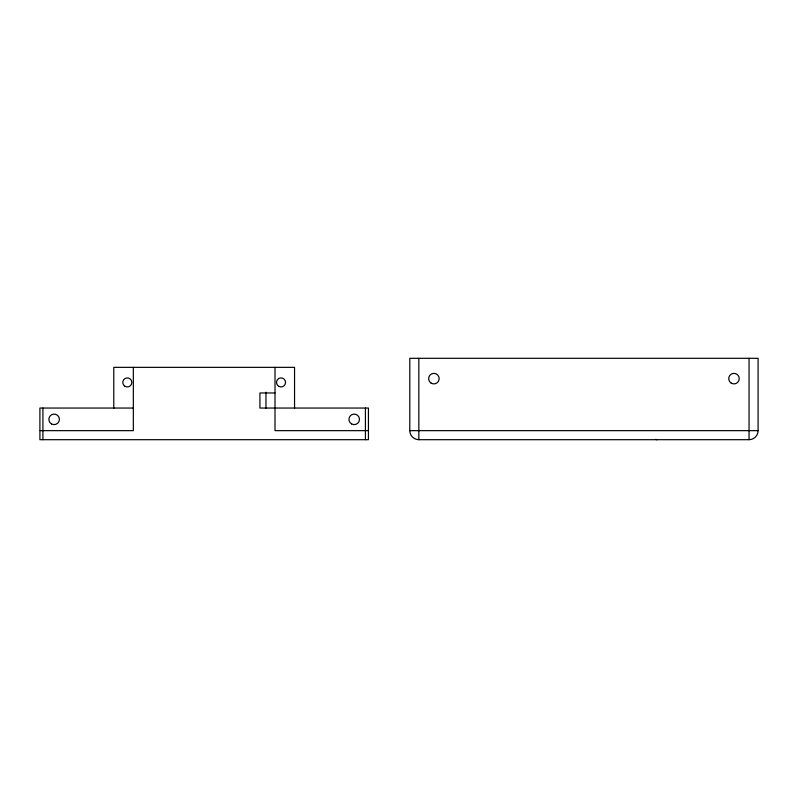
<?xml version="1.0" encoding="UTF-8"?>
<svg xmlns="http://www.w3.org/2000/svg" width="798" height="798" viewBox="0 0 798 798"><rect width="100%" height="100%" fill="white"/><g stroke="black" fill="none" stroke-linecap="round" stroke-linejoin="round"><path stroke-width="1.2" d="M275.001 392.975L259.929 392.975L259.929 408.047L368.437 408.047L368.437 439.688L39.91 439.688L39.9 408.047L133.336 408.047M40.239 430.651L133.336 430.651L133.336 367.349M368.427 430.651L275.001 430.651L275.001 367.349M409.793 430.651L758.1 430.651L758.1 358.312L409.793 358.312L409.793 430.651A9.047 9.047 0 0 0 418.84 439.688L749.053 439.688A9.047 9.047 0 0 0 758.1 430.651M749.053 358.312L749.053 439.688M418.84 358.312L418.84 439.688M365.424 408.047L365.424 439.688M294.552 408.307L294.552 367.349L113.785 367.349L113.785 408.307M265.963 392.177L265.963 408.307M42.912 408.047L42.912 439.688M657.113 439.688A3.012 3.012 0 0 1 655.727 439.349M125.047 386.342A4.519 4.519 0 0 0 131.83 382.422A4.519 4.519 0 0 0 125.047 378.511A4.519 4.519 0 0 0 125.047 386.342M278.771 386.342A4.519 4.519 0 0 0 285.554 382.422A4.519 4.519 0 0 0 278.771 378.511A4.519 4.519 0 0 0 278.771 386.342M351.569 423.928A5.277 5.277 0 0 0 359.479 419.359A5.277 5.277 0 0 0 351.569 414.79A5.277 5.277 0 0 0 351.569 423.928M51.491 423.928A5.277 5.277 0 0 0 59.401 419.359A5.277 5.277 0 0 0 51.491 414.79A5.277 5.277 0 0 0 51.491 423.928M731.347 383.21A5.277 5.277 0 0 0 739.257 378.641A5.277 5.277 0 0 0 731.347 374.072A5.277 5.277 0 0 0 731.347 383.21M430.87 382.95A5.277 5.277 0 0 0 439.159 379.12A5.277 5.277 0 0 0 431.688 373.853A5.277 5.277 0 0 0 430.87 382.95"/></g></svg>
